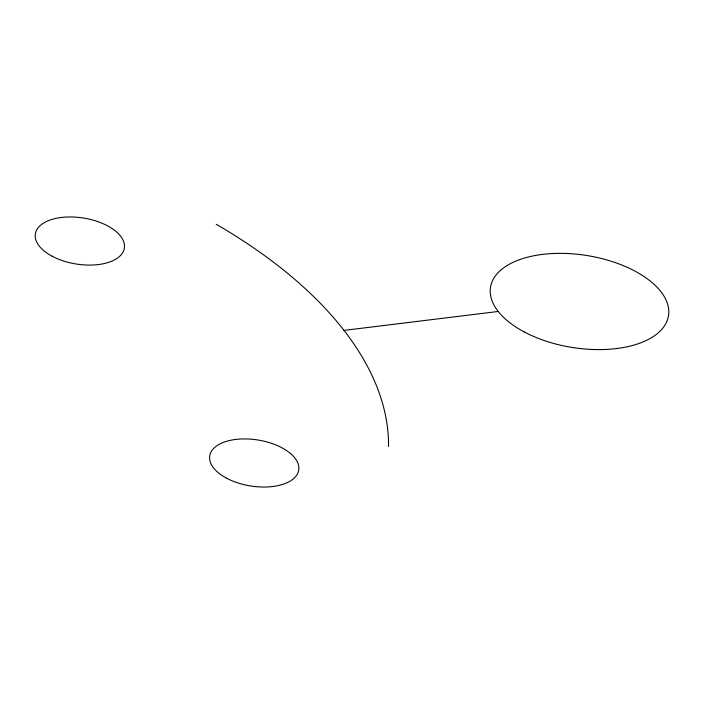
<?xml version="1.0" encoding="UTF-8"?>
<svg xmlns="http://www.w3.org/2000/svg" width="704" height="704" viewBox="0 0 704 704"><rect width="100%" height="100%" fill="white"/><g stroke="black" fill="none" stroke-linecap="round" stroke-linejoin="round"><path stroke-width="1.06" d="M344.018 330.405L498.23 311.467M216.225 224.277A513.005 264.986 9.1 0 1 388.538 446.477M524.207 331.927A90.13 46.552 9.1 0 0 667.876 318.534A90.13 46.552 9.1 0 0 546.418 253.977A90.13 46.552 9.1 0 0 524.207 331.927M226.582 478.201A45.065 23.276 9.1 0 0 298.408 471.504A45.065 23.276 9.1 0 0 237.688 439.226A45.065 23.276 9.1 0 0 226.582 478.201M52.202 256.247A45.065 23.276 9.1 0 0 124.036 249.55A45.065 23.276 9.1 0 0 63.307 217.272A45.065 23.276 9.1 0 0 52.202 256.247"/></g></svg>
